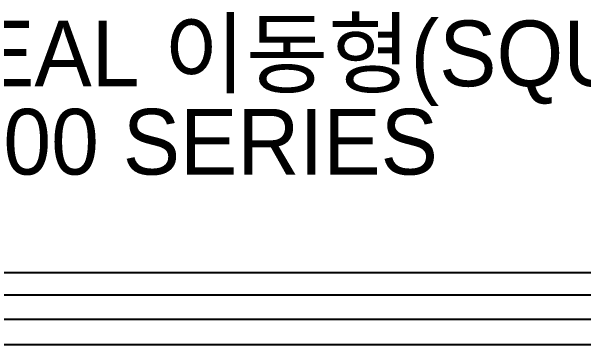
# Model space of a CAD drawing. Header units: millimetres. Extents: x 909 to 159266, y 137 to 21462.
# Drawn here: x 34409 to 35105, y 11872 to 12277 of the extents above; entities that cross this region are included whole.
import ezdxf

# ---------------------------------------------------------------- set-up
doc = ezdxf.new("R2010")
doc.units = ezdxf.units.MM
doc.header["$LTSCALE"] = 50
doc.header["$MEASUREMENT"] = 0
doc.linetypes.add('CEN', pattern=[62, 60, -1, 0, -1])
doc.linetypes.add('HIDDEN', pattern=[2, 1, -1])
doc.layers.add('DIM', color=7, linetype='Continuous')
doc.styles.add('헤드라인', font='')
doc.styles.get('헤드라인').set_extended_font_data('HY울릉도M')

msp = doc.modelspace()

# ---------------------------------------------------------------- linework, layer by layer
at = {"linetype": 'HIDDEN', "ltscale": 100}
for p, q in [((33808.88, 11932.81), (36517.63, 11932.81)), ((33808.88, 11872.22), (36517.63, 11872.22))]:
    msp.add_line(p, q, dxfattribs=at)
at = {"color": 1, "linetype": 'CEN', "ltscale": 10}
msp.add_line((36619.62, 11902.51), (33713.59, 11902.51), dxfattribs=at)
at = {"layer": 'DIM', "color": 3}
msp.add_line((36517.63, 11959.33), (33808.88, 11959.33), dxfattribs=at)

# ---------------------------------------------------------------- texts
at = {"color": 3, "style": '헤드라인'}
for s, p in [('DOCK SEAL 이동형(SQUARE TYPE)', (33966.92, 12186.15)), ('SPC-A3000 SERIES', (33963.91, 12078.83))]:
    msp.add_text(s, height=79.8336, dxfattribs=at).set_placement(p)

doc.saveas('drawing.dxf')
